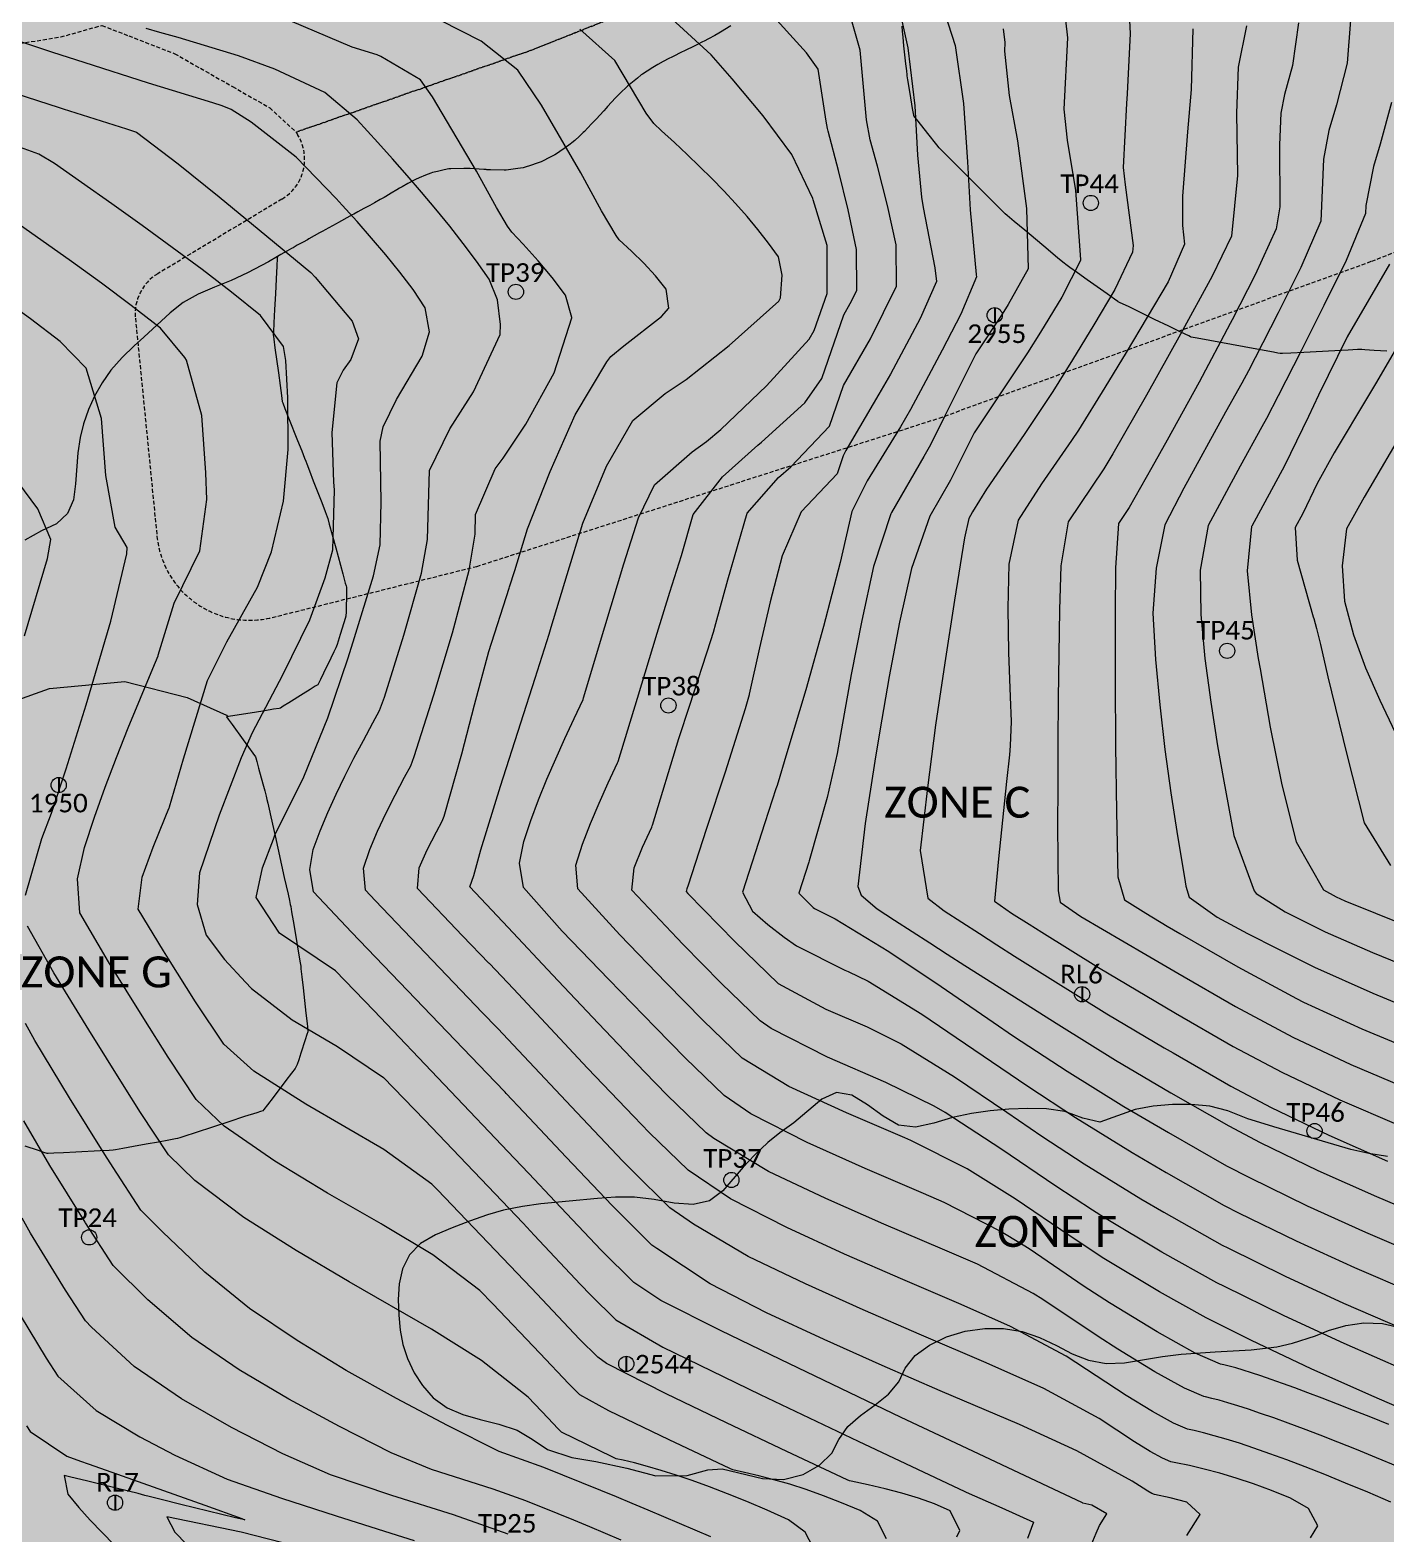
# Model space of a CAD drawing. Header units: metres. Extents: x 5688 to 19740, y -52 to 3406.
# Drawn here: x 7558.7 to 7995.3, y 1863.1 to 2347.5 of the extents above; entities that cross this region are included whole.
import ezdxf
from ezdxf.enums import TextEntityAlignment as Align

# ---------------------------------------------------------------- set-up
doc = ezdxf.new("R2010")
doc.units = ezdxf.units.M
doc.linetypes.add('HIDDEN', pattern=[9.525, 6.35, -3.175])
for name, color, linetype in [('Contours', 7, 'Continuous'), ('GEO', 140, 'Continuous'), ('TP', 7, 'Continuous')]:
    doc.layers.add(name, color=color, linetype=linetype)
doc.layers.add('Sensitivity', color=7, linetype='Continuous', true_color=0xbd0f0f)
doc.layers.add('Sonering - Special', color=7, linetype='Continuous', true_color=0xdbb88a)
doc.styles.add('CALIBRII', font='calibri.ttf')
doc.styles.add('Text_Style_1', font='calibri.ttf')
doc.dimstyles.new('$DIM_Caddie', dxfattribs={"dimtxt": 7, "dimasz": 1, "dimexe": 0, "dimexo": 0, "dimgap": 0, "dimtad": 0, "dimtoh": 1, "dimtxsty": 'Text_Style_1', "dimblk": 'OBLIQUE', "dimcen": 0, "dimse1": 1, "dimse2": 1, "dimsd1": 1, "dimsd2": 1, "dimclrd": 253, "dimclre": 253, "dimclrt": 256, "dimadec": 0, "dimazin": 0, "dimtfac": 1, "dimtmove": 0, "dimatfit": 3, "dimldrblk": 'OBLIQUE', "dimfxl": 0, "dimtfillclr": 2, "dimlwd": -3, "dimlwe": -1, "dimarcsym": 0})

# ---------------------------------------------------------------- blocks, each defined once
blk = doc.blocks.new('CONTOURS-CG')
at = {"layer": 'Contours', "color": 253, "lineweight": 9, "true_color": 0xa1a3a5}
for points, elevation in [([(31817.4, 1038.48), (31803.56, 1014.85), (31797.83, 1004.65), (31796.48, 992.75), (31797.17, 981.35), (31800.14, 970.51), (31804.01, 959.89), (31808.58, 949.44), (31813.55, 939.08)], 1419), ([(31812.31, 1141.89), (31808.64, 1128.55), (31806.53, 1121.33), (31804.08, 1108.81), (31803.97, 1106.15), (31797.77, 1091.09), (31790.56, 1076.51), (31783.23, 1061.99), (31775.83, 1047.51), (31772.07, 1040.18), (31770.59, 1037.46), (31763.55, 1024.79), (31753.3, 1005.66), (31750.7, 991.28), (31750.89, 977.06), (31752.25, 962.91), (31754.12, 948.8), (31756.35, 934.7), (31758.07, 924.53), (31761.57, 905.86), (31768.08, 888.05), (31768.78, 887.16), (31778.13, 881.29), (31787.96, 876.3), (31790.99, 874.8), (31806.21, 868.15), (31825.99, 860.13)], 1420.5), ([(31811.64, 1089.86), (31798.03, 1066.51), (31798.03, 1066.51), (31788.82, 1047.73), (31785.59, 1040.77), (31777.91, 1024.89), (31767.34, 1005.5), (31767.3, 1005.38), (31765.81, 991.06), (31767.24, 976.92), (31769.43, 962.82), (31769.99, 959.52), (31773.28, 940.79), (31777.05, 922.2), (31781.68, 903.85), (31790.39, 888.38), (31794.48, 886.1), (31797.29, 884.87), (31817.06, 876.85)], 1420), ([(31818.09, 1070.17), (31807.52, 1051.87), (31804.91, 1047.56), (31793.86, 1029.1), (31788.39, 1019.21), (31788.39, 1019.21), (31783.74, 1009.6), (31781.3, 1005.1), (31781.92, 994.52), (31787.11, 976.34), (31787.29, 975.79), (31788.23, 972.52), (31789.49, 967.38), (31791.87, 956.92), (31797.9, 931.96), (31803.58, 909.98), (31811.97, 896.24)], 1419.5), ([(31765.59, 1166.67), (31762.97, 1153.29), (31762.37, 1138.5), (31762.71, 1118.44), (31760.76, 1098.84), (31760.76, 1098.84), (31754.57, 1086.04), (31744.38, 1067.3), (31733.41, 1047.65), (31722.64, 1028.79), (31719.66, 1023.94), (31708.24, 1006.87), (31705.86, 992.72), (31705.46, 978.5), (31705.17, 964.27), (31704.99, 950.04), (31704.88, 935.81), (31704.84, 921.58), (31704.82, 909.05), (31705.02, 887.99), (31705.63, 884.41), (31712.3, 879.82), (31719.24, 875.68), (31726.21, 871.58), (31733.18, 867.5), (31743.48, 861.51), (31762.11, 850.78), (31780.52, 840.89), (31799.21, 832.1), (31818.23, 824.04)], 1422), ([(31782.37, 1167.55), (31780.5, 1153.86), (31777.85, 1144.48), (31776.67, 1138.46), (31776.26, 1128.36), (31776.36, 1108.31), (31775.16, 1101.28), (31775.16, 1101.28), (31768.41, 1086.48), (31761.03, 1071.99), (31760.4, 1070.76), (31750.42, 1051.91), (31740.11, 1033.23), (31735.2, 1024.4), (31727.83, 1011.49), (31724.37, 1006.33), (31723.43, 992.12), (31723.34, 977.89), (31723.34, 955.66), (31723.43, 934.6), (31723.72, 913.55), (31724.25, 892.5), (31726.35, 885.15), (31733.17, 880.8), (31740.14, 876.71), (31744.22, 874.35), (31762.84, 863.61), (31781.72, 853.33), (31784.01, 852.19), (31802.77, 843.55), (31821.84, 835.61)], 1421.5), ([(31799.15, 1168.42), (31798.03, 1154.59), (31794.6, 1141.2), (31792.19, 1132.9), (31790.38, 1123.64), (31789.57, 1103.72), (31789.57, 1103.72), (31783.11, 1088.78), (31775.83, 1074.23), (31768.43, 1059.75), (31766.24, 1055.47), (31764.11, 1051.56), (31758.83, 1042.16), (31745.45, 1017.71), (31739.3, 1005.93), (31736.58, 992.01), (31735.49, 977.46), (31736.35, 962.57), (31737.68, 947.94), (31739.34, 933.6), (31741.28, 919.56), (31743.42, 905.8), (31745.66, 892.33), (31746.14, 889.53), (31747.17, 885.95), (31756.2, 879.51), (31765.94, 874.34), (31775.77, 869.33), (31785.65, 864.41), (31787.5, 863.49), (31806.35, 855.04), (31815.14, 851.43)], 1421), ([(31727.86, 1170.52), (31728.14, 1164.21), (31727.26, 1144.71), (31726.97, 1141.61), (31725.91, 1121.02), (31726.53, 1115.45), (31729.13, 1095.84), (31728.92, 1093.71), (31723.26, 1081.73), (31716.52, 1070.37), (31709.65, 1059.08), (31703.32, 1048.83), (31694.05, 1034.97), (31681.91, 1017.46), (31677.4, 1010.1), (31677.4, 1010.1), (31676.8, 1008.89), (31676.27, 1007.98), (31674.87, 1001.73), (31671.61, 981.62), (31668.47, 961.5), (31665.53, 941.36), (31662.87, 921.19), (31660.54, 900.99), (31663.01, 885.71), (31668.33, 881.57), (31673.97, 877.91), (31679.62, 874.27), (31685.28, 870.65), (31690.96, 867.04), (31702.44, 859.78), (31720.68, 848.44), (31739.16, 837.5), (31742.01, 835.84), (31760.64, 825.14), (31773.54, 818.29), (31792.15, 809.31), (31811.07, 801.03)], 1423), ([(31748.31, 1165.7), (31747.8, 1146.18), (31746.6, 1132.51), (31745, 1111.75), (31745.04, 1102.29), (31745.69, 1096.35), (31740.37, 1084.18), (31733.69, 1072.79), (31726.9, 1061.46), (31720.01, 1050.18), (31711.49, 1036.38), (31709.28, 1033.07), (31699.59, 1019.08), (31692.1, 1007.42), (31689.08, 993.29), (31688.83, 979.06), (31689.01, 964.82), (31689.5, 950.57), (31689.84, 942.56), (31689.56, 934.73), (31689.27, 931.85), (31688.32, 923.23), (31685.75, 898.33), (31684.46, 884.75), (31689.97, 880.9), (31695.64, 877.29), (31699.72, 874.71), (31717.95, 863.34), (31736.4, 852.36), (31742.74, 848.68), (31761.37, 837.96), (31777.03, 829.59), (31795.67, 820.68), (31814.64, 812.52)], 1422.5), ([(31662.43, 1189.31), (31671.85, 1160.35), (31671.85, 1160.35), (31674.52, 1141.65), (31675.83, 1122.83), (31676.67, 1107.32), (31678.57, 1086.5), (31678.57, 1086.49), (31678.69, 1085.81), (31673.62, 1073.77), (31667.63, 1062.19), (31661.52, 1050.67), (31657.42, 1043.03), (31654.21, 1037.47), (31643.51, 1020.12), (31638.5, 1010.23), (31634.8, 993.75), (31629.47, 973.21), (31623.68, 952.79), (31617.62, 932.45), (31614.46, 922.01), (31614.1, 920.89), (31610.48, 909.92), (31603.3, 887.56), (31606.54, 881.51), (31611.47, 877.16), (31616.73, 873.14), (31620.69, 870.29), (31636.32, 862.53), (31637.4, 862.07), (31643.82, 858.92), (31661.07, 848.28), (31677.88, 836.99), (31695.18, 825.15), (31710.6, 815.01), (31728.87, 803.74), (31739.8, 797.34), (31758.48, 786.71), (31763.07, 784.39), (31781.64, 775.3), (31800.41, 766.7), (31819.38, 758.52)], 1424.5), ([(31687.25, 1165.64), (31687.8, 1161.24), (31687.66, 1158.49), (31689.23, 1144.19), (31691.86, 1129.59), (31694.8, 1107.79), (31695.37, 1088.42), (31688.94, 1076.88), (31686.98, 1073.72), (31678.49, 1061.04), (31678.49, 1061.04), (31669.46, 1042.97), (31668.63, 1041.2), (31663.88, 1031.65), (31661.71, 1027.89), (31651.27, 1009.93), (31651.09, 1009.48), (31645.5, 992.53), (31641.78, 975.16), (31638.38, 957.72), (31635.19, 940.23), (31633.78, 932.3), (31630.59, 918.1), (31624.81, 897.69), (31624.7, 897.32), (31621.46, 887.33), (31626.06, 882.65), (31626.5, 882.33), (31633.21, 879.04), (31650.49, 868.47), (31667.32, 857.21), (31684.06, 845.79), (31690.64, 841.27), (31707.88, 829.94), (31726.14, 818.63), (31740.53, 810.18), (31759.19, 799.5), (31766.56, 795.69), (31785.14, 786.63), (31803.96, 778.13), (31822.95, 770)], 1424), ([(31706.28, 1177.99), (31707.97, 1162.73), (31706.79, 1139.76), (31707.88, 1129.82), (31710.59, 1113.64), (31712.2, 1091.38), (31712.14, 1091.06), (31706.14, 1079.28), (31699.29, 1067.98), (31695.15, 1061.28), (31677.95, 1035.57), (31677.94, 1035.57), (31670.34, 1020.27), (31663.68, 1008.73), (31657.77, 991.85), (31653.88, 974.52), (31650.56, 957.06), (31647.56, 939.53), (31645.98, 929.82), (31642.83, 909.7), (31640.52, 889.49), (31641.57, 886.67), (31646.7, 882.25), (31652.33, 878.57), (31657.97, 874.91), (31663.61, 871.27), (31669.27, 867.63), (31674.93, 864.01), (31705.16, 844.86), (31723.41, 833.53), (31741.27, 823.01), (31759.92, 812.32), (31770.05, 806.99), (31788.64, 797.96), (31807.51, 789.57), (31826.53, 781.51)], 1423.5), ([(31816.66, 733.71), (31797.09, 742.22), (31777.73, 751.18), (31758.55, 760.56), (31756.09, 761.78), (31738.32, 771.67), (31719.89, 782.73), (31716.03, 785.16), (31704.26, 792.9), (31686.56, 804.99), (31668.58, 816.65), (31665.06, 818.68), (31665.06, 818.68), (31649.52, 826.32), (31630.75, 834.44), (31612.57, 843.74), (31609.06, 846.2), (31609.06, 846.2), (31596.48, 858.29), (31584.26, 870.76), (31582.29, 872.78), (31567.71, 888.21), (31568.46, 895.43), (31571.1, 902.06), (31574.09, 908.57), (31574.28, 908.98), (31574.35, 909.18), (31582.86, 937.06), (31582.86, 937.06), (31586.37, 947.89), (31593.13, 968.63), (31593.98, 971.39), (31593.98, 971.39), (31594.75, 974.12), (31598.63, 988.21), (31604.83, 1009.66), (31614.91, 1021.14), (31618.9, 1024.55), (31631.37, 1037.74), (31635.86, 1050.81), (31644.51, 1065.79), (31652.98, 1082.83), (31652.79, 1096.05), (31650.04, 1108.8), (31646.8, 1121.46), (31644.48, 1129.91), (31643.31, 1136.38), (31641.28, 1158.77), (31641.28, 1158.77), (31636.06, 1176.91)], 1425.5), ([(31652.87, 1176.48), (31655.97, 1162.44), (31656.56, 1159.56), (31658.8, 1140.82), (31659.71, 1125.01), (31660.94, 1111.44), (31661.53, 1108.16), (31665.27, 1088.74), (31665.84, 1084.32), (31660.5, 1072.42), (31654.43, 1060.88), (31650.97, 1054.41), (31647.27, 1048.01), (31636.57, 1029.81), (31635.79, 1028.11), (31635.79, 1028.1), (31633.82, 1022.39), (31633.82, 1022.38), (31622.19, 1010.07), (31622.19, 1010.07), (31616.11, 995.93), (31612.25, 981.16), (31608.78, 966.27), (31605.52, 951.33), (31605.5, 951.22), (31604.22, 946.7), (31597.7, 926.23), (31591.61, 907.78), (31585.8, 889.84), (31585.44, 888.67), (31585.16, 887.79), (31585.78, 887.14), (31600.85, 871.74), (31614.87, 858.24), (31630.22, 849.93), (31643.46, 844.2), (31654.44, 838.8), (31671.64, 828.1), (31688.43, 816.77), (31699.72, 809.03), (31713.31, 800.09), (31731.62, 788.85), (31739.06, 784.51), (31757.79, 773.97), (31759.58, 773.09), (31778.14, 763.98), (31796.87, 755.29), (31815.81, 747.05)], 1425), ([(31811.48, 716.17), (31805.65, 718.52), (31800.12, 720.71), (31794.91, 722.75), (31790.01, 724.64), (31785.43, 726.38), (31781.16, 727.97), (31777.2, 729.41), (31773.56, 730.7), (31770.23, 731.85), (31767.22, 732.85), (31764.52, 733.7), (31762.15, 734.41), (31760.08, 734.98), (31758.34, 735.41), (31757.23, 735.64), (31749.11, 739.18), (31736.85, 746.01), (31721.47, 755.31), (31713.35, 760.65), (31695.61, 772.69), (31686.3, 778.44), (31686.3, 778.44), (31668.28, 787.7), (31661.63, 790.56), (31642.82, 798.6), (31624.18, 806.98), (31605.99, 816.26), (31597.42, 822.11), (31597.42, 822.11), (31584.9, 834.27), (31575.31, 844.08), (31560.27, 859.52), (31545.31, 875.03), (31532.82, 889.07), (31531.54, 896.93), (31532.89, 903.96), (31535.19, 910.69), (31537.69, 917.36), (31540.36, 923.97), (31543.18, 930.53), (31546.11, 937.06), (31549.12, 943.56), (31551.98, 949.63), (31552.16, 950.21), (31553.25, 953.76), (31556.96, 966.29), (31565.17, 993.34), (31569.86, 1008.19), (31575.03, 1018.84), (31587.13, 1029.4), (31591.71, 1032.74), (31596.39, 1036.64), (31611.11, 1050.7), (31624.79, 1065.75), (31626.46, 1068.46), (31630.57, 1080.41), (31630.64, 1095.86), (31626.12, 1110.61), (31625.96, 1111), (31619.19, 1125.17), (31610.01, 1137.64), (31600.06, 1149.57), (31593.24, 1157.31), (31579.24, 1170.06)], 1426.5), ([(31812.17, 691.12), (31804.66, 694.34), (31797.55, 697.31), (31790.84, 700.04), (31784.53, 702.52), (31778.63, 704.76), (31773.13, 706.77), (31768.04, 708.55), (31763.36, 710.1), (31759.09, 711.43), (31755.24, 712.55), (31751.81, 713.46), (31748.8, 714.18), (31746.6, 714.63), (31742.13, 716.58), (31735.37, 720.34), (31726.9, 725.46), (31707.54, 738.2), (31707.53, 738.2), (31689.66, 747.76), (31673.74, 754.81), (31654.92, 762.82), (31636.19, 771.02), (31617.63, 779.56), (31599.44, 788.84), (31585.79, 798.03), (31585.79, 798.03), (31573.33, 810.24), (31568.33, 815.37), (31553.44, 830.95), (31529.54, 856.45), (31521.82, 864.62), (31521.69, 864.75), (31513.21, 873.52), (31498.72, 888.77), (31499.26, 895.41), (31501.83, 901.3), (31504.77, 907.06), (31506.64, 910.52), (31507.23, 912.14), (31512.93, 932.18), (31517.01, 947.92), (31521.7, 965.08), (31528.17, 985.53), (31528.28, 985.9), (31529.97, 991.23), (31534.08, 1004.68), (31541.45, 1023.14), (31549.41, 1041.31), (31559.63, 1058.38), (31560.97, 1060.1), (31565.09, 1063.52), (31577.26, 1072.99), (31579.66, 1075.67), (31578.76, 1081.81), (31575.32, 1086.11), (31571.56, 1090.18), (31567.57, 1094.08), (31563.65, 1097.72), (31562.68, 1099.06), (31557.9, 1107.09), (31551.3, 1119.27), (31538.61, 1141.1), (31530.95, 1152.39), (31519.22, 1161.65), (31506.04, 1168.38)], 1427.5), ([(31746.47, 680.45), (31750.69, 687.19), (31746.39, 691.1), (31741.05, 692.6), (31735.97, 693.62), (31735.14, 693.98), (31733.9, 694.67), (31732.34, 695.62), (31728.77, 697.96), (31710.98, 707.69), (31692.59, 716.18), (31667.03, 727.05), (31648.26, 735.17), (31629.6, 743.51), (31611.09, 752.16), (31592.9, 761.43), (31575.74, 772.82), (31574.16, 773.94), (31574.16, 773.94), (31561.77, 786.23), (31561.35, 786.66), (31546.5, 802.28), (31532.89, 816.8), (31527.23, 822.79), (31526.88, 823.16), (31523.66, 826.49), (31477.4, 874.78), (31465.16, 887.68), (31464.03, 894.93), (31465.05, 901.39), (31467.36, 907.37), (31469.85, 913.3), (31472.5, 919.16), (31475.3, 924.97), (31478.22, 930.74), (31481.24, 936.47), (31484.31, 942.18), (31486.45, 946.1), (31488.03, 950.44), (31494.26, 970.35), (31499.98, 990.39), (31501.91, 1001.22), (31502.49, 1023.37), (31502.49, 1023.38), (31509.07, 1036.85), (31516.73, 1048.77), (31525.3, 1067.22), (31525.45, 1070.39), (31524.47, 1078.35), (31521.76, 1085.09), (31517.64, 1090.84), (31513.4, 1096.51), (31509.04, 1102.1), (31504.57, 1107.6), (31500, 1113.04), (31495.35, 1118.42), (31490.63, 1123.75), (31485.86, 1129.05), (31479.21, 1136.36), (31468.85, 1145.14), (31452.73, 1152.73), (31441.08, 1157.01), (31421.59, 1162.85), (31415.67, 1164.49), (31411.31, 1165.77)], 1428.5), ([(31365.69, 1146.05), (31383.24, 1140.28), (31384.57, 1139.86), (31404.96, 1133.47), (31408.17, 1132.39), (31421.65, 1122.22), (31434.76, 1111.58), (31447.72, 1100.96), (31464.29, 1087.17), (31465.7, 1085.7), (31477.6, 1071.56), (31479.63, 1065.84), (31477.16, 1059.16), (31474.7, 1055.73), (31472.71, 1051.68), (31471.07, 1035.71), (31471.66, 1019.68), (31471.81, 1017.17), (31471.3, 997.77), (31468.83, 988.75), (31463.91, 975.23), (31455.15, 957.53), (31445.4, 938.89), (31441.94, 930.84), (31441.94, 930.84), (31434.82, 912.44), (31428.44, 893.82), (31427.67, 883.62), (31430.58, 873.81), (31436.48, 865.93), (31443.24, 858.62), (31445.27, 856.54), (31458.27, 846.51), (31472.41, 838.19), (31472.94, 837.89), (31487.73, 827.92), (31500.94, 814.28), (31532.65, 780.96), (31536.25, 777.15), (31551.21, 761.23), (31554.36, 757.97), (31554.37, 757.96), (31562.53, 749.86), (31577.65, 741.06), (31593.33, 733.42), (31609.04, 725.84), (31624.79, 718.31), (31640.55, 710.83), (31674.95, 694.61), (31675.38, 694.42), (31686.88, 689.3), (31697, 684.69), (31695.11, 679.4)], 1429.5), ([(31649.75, 679.29), (31646.83, 685.03), (31641.26, 688.43), (31635.25, 690.96), (31629.46, 693.21), (31623.89, 695.18), (31618.55, 696.91), (31613.45, 698.39), (31608.6, 699.66), (31604.01, 700.75), (31600.2, 701.58), (31599.21, 702.03), (31579.74, 711.22), (31560.34, 720.55), (31550.9, 725.77), (31547.39, 729.25), (31538.06, 739.14), (31522.95, 755.01), (31518.76, 759.32), (31503.6, 770.82), (31487.27, 780.58), (31486.95, 780.76), (31469.69, 790.66), (31452.71, 800.97), (31436.4, 812.29), (31427.45, 820.87), (31427.45, 820.87), (31418.33, 834.48), (31410.54, 846.88), (31399.15, 865.15), (31389.96, 880.99), (31389.23, 891.93), (31391.46, 901.98), (31394.66, 911.73), (31398.08, 921.41), (31401.71, 931.03), (31405.5, 940.59), (31409.42, 950.12), (31413.42, 959.63), (31415.15, 963.71), (31415.21, 963.92), (31420.27, 980.67), (31428.62, 997.54), (31428.62, 997.54), (31430.84, 1014.05), (31430.53, 1022.63), (31429.18, 1041.1), (31424.31, 1058.92), (31423.75, 1059.86), (31415.92, 1069.23), (31406.48, 1076.57), (31396.9, 1083.74), (31387.2, 1090.77), (31377.42, 1097.69), (31368.97, 1103.61)], 1430.5), ([(31593.15, 679.94), (31588.11, 682.14), (31583.06, 684.32), (31578, 686.47), (31572.93, 688.61), (31567.85, 690.72), (31562.76, 692.82), (31557.67, 694.9), (31539.32, 702.32), (31524.98, 707.43), (31524.98, 707.43), (31508.37, 715.87), (31491.9, 724.53), (31475.71, 733.59), (31459.89, 743.2), (31444.54, 753.51), (31430.14, 765.23), (31416.56, 778.17), (31409.62, 785.2), (31400.62, 798.89), (31397.95, 803.15), (31386.56, 821.42), (31375.43, 839.85), (31372.49, 845.34)], 1431.5), ([(31372.11, 970.15), (31379.56, 995.13), (31380.59, 1001.22), (31376.43, 1011.12), (31370.02, 1019.72)], 1431.5), ([(31825.55, 716.91), (31805.96, 725.35), (31786.49, 734.07), (31767.23, 743.27), (31752.6, 750.48), (31737.58, 758.84), (31719.19, 769.96), (31718.75, 770.24), (31708.8, 776.78), (31691.09, 788.84), (31675.68, 798.56), (31675.68, 798.56), (31657.56, 807.6), (31655.57, 808.44), (31636.78, 816.51), (31618.23, 825.07), (31603.24, 834.16), (31603.24, 834.16), (31590.69, 846.28), (31578.8, 858.43), (31563.78, 873.89), (31550.27, 888.64), (31549.61, 896.31), (31551.83, 903.06), (31554.36, 909.72), (31557.14, 916.29), (31560.09, 922.82), (31563.13, 929.31), (31563.25, 929.69), (31569.48, 950.1), (31575.83, 971.07), (31579.92, 984.28), (31579.92, 984.28), (31583.74, 996.08), (31583.74, 996.08), (31587.47, 1009.24), (31596.88, 1021.35), (31608.32, 1031.55), (31609.45, 1032.5), (31623.36, 1045.26), (31628.91, 1053.1), (31635.93, 1073.51), (31638.05, 1077.18), (31640.12, 1081.35), (31640.03, 1094.57), (31637.37, 1107.34), (31634.28, 1120.03), (31630.94, 1132.67), (31630.69, 1133.61), (31630.26, 1135.98), (31627.74, 1152.67), (31623.98, 1157.99), (31611.16, 1172.04)], 1426), ([(31814.29, 702.69), (31807.51, 705.48), (31801.09, 708.08), (31795.03, 710.49), (31789.34, 712.71), (31784, 714.75), (31779.03, 716.6), (31774.43, 718.27), (31770.18, 719.76), (31766.31, 721.07), (31762.8, 722.2), (31759.65, 723.16), (31756.88, 723.95), (31754.48, 724.57), (31752.45, 725.03), (31751.92, 725.13), (31745.62, 727.88), (31736.11, 733.17), (31724.18, 740.39), (31717.89, 744.53), (31700.09, 756.47), (31696.92, 758.32), (31696.91, 758.32), (31678.98, 767.75), (31667.69, 772.68), (31648.87, 780.7), (31630.18, 788.97), (31611.7, 797.68), (31594.14, 808.27), (31591.61, 810.07), (31591.61, 810.07), (31579.12, 822.25), (31571.82, 829.72), (31556.91, 845.29), (31542.16, 860.99), (31527.86, 876.27), (31519.12, 885.53), (31515.49, 889.32), (31516.83, 892.98), (31519.1, 901.28), (31525.41, 921.78), (31531.95, 942.2), (31536.58, 956.55), (31541.07, 970.72), (31541.74, 972.91), (31546.83, 989.9), (31551.97, 1006.44), (31559.52, 1024.8), (31568, 1039.47), (31578.46, 1048.18), (31585.21, 1052.78), (31599.03, 1063.67), (31615.05, 1078), (31615.52, 1079.06), (31616.12, 1086.29), (31614.91, 1092.21), (31611.72, 1096.69), (31608.32, 1101.02), (31604.79, 1105.25), (31601.13, 1109.39), (31597.36, 1113.45), (31593.48, 1117.43), (31589.52, 1121.35), (31585.49, 1125.22), (31581.4, 1129.05), (31577.29, 1132.86), (31574.81, 1135.14), (31572.33, 1138.55), (31562.25, 1155.5), (31551, 1165.6)], 1427), ([(31786.23, 679.66), (31788.56, 683.48), (31785.57, 689.13), (31779.81, 692.41), (31773.72, 694.88), (31767.89, 697.03), (31762.32, 698.89), (31757.02, 700.47), (31752, 701.8), (31747.28, 702.91), (31742.87, 703.82), (31741.28, 704.12), (31738.64, 705.28), (31734.64, 707.51), (31729.62, 710.54), (31718.16, 718.08), (31718.15, 718.08), (31700.33, 727.74), (31681.85, 736.06), (31660.97, 744.93), (31642.22, 753.08), (31623.61, 761.51), (31605.17, 770.3), (31587.52, 780.69), (31579.98, 785.98), (31579.98, 785.99), (31567.55, 798.23), (31564.84, 801.02), (31549.97, 816.61), (31531.22, 836.62), (31524.53, 843.7), (31524.29, 843.96), (31519.62, 848.78), (31485, 884.94), (31481.94, 888.23), (31481.24, 895.31), (31483.31, 901.39), (31485.82, 907.31), (31488.56, 913.14), (31491.49, 918.9), (31494.54, 924.62), (31496.55, 928.31), (31497.63, 931.29), (31503.91, 951.18), (31509.92, 971.14), (31515.28, 991.29), (31517.21, 1002.94), (31517.38, 1009.22), (31517.38, 1009.23), (31523.73, 1023.94), (31526.25, 1027.4), (31533.57, 1038.36), (31542.72, 1054.91), (31548.36, 1072.63), (31548.36, 1072.67), (31546.32, 1079.88), (31542.06, 1085.54), (31537.5, 1090.98), (31532.72, 1096.27), (31529.07, 1100.19), (31527.71, 1102.12), (31524.16, 1108.09), (31517.65, 1119.79), (31503.53, 1143.74), (31499.66, 1149.28), (31486.9, 1156.74), (31485.69, 1157.26), (31477.68, 1159.73), (31446.34, 1173.12)], 1428), ([(31715.08, 676.02), (31717.24, 681.13), (31718.31, 683.6), (31720.62, 687.39), (31715.85, 690.19), (31712.97, 690.83), (31712.82, 690.9), (31673.87, 709.25), (31654.42, 718.47), (31634.99, 727.74), (31615.6, 737.07), (31596.23, 746.46), (31576.99, 756.11), (31568.35, 761.9), (31557.86, 772.31), (31543.03, 787.94), (31534.57, 796.97), (31529.94, 801.88), (31484.62, 849.49), (31472.22, 862.23), (31454.19, 874.38), (31454.19, 874.38), (31446.71, 885.88), (31448.8, 895.5), (31452.29, 904.7), (31452.77, 905.93), (31462.1, 924.77), (31469.78, 943.75), (31476.36, 963.12), (31478.43, 969.6), (31484.51, 989.54), (31486.6, 999.5), (31486.96, 1013.18), (31486.65, 1032.85), (31487.6, 1037.52), (31487.6, 1037.53), (31491.88, 1046.29), (31500.17, 1060.25), (31502.54, 1068.11), (31501.15, 1075.78), (31497.26, 1081.7), (31492.98, 1087.33), (31488.52, 1092.85), (31483.91, 1098.26), (31479.2, 1103.6), (31474.41, 1108.89), (31472.46, 1111.03), (31459.6, 1124.34), (31445.06, 1135.66), (31438.66, 1139.69), (31435.82, 1140.9), (31432.77, 1141.8), (31412.01, 1148.19), (31391.33, 1154.8), (31381.29, 1158.08), (31360.68, 1164.91)], 1429), ([(31527.9, 680.8), (31510.32, 687.07), (31490.42, 693.33), (31470.67, 699.99), (31455.36, 706.67), (31455.36, 706.67), (31438.8, 715.2), (31422.69, 724.38), (31407.44, 734.83), (31393.72, 747.56), (31391.79, 749.53), (31385.36, 759.42), (31374.05, 777.74), (31371.33, 782.67)], 1432.5), ([(31370.75, 751.33), (31379.06, 737.55), (31382.87, 731.69), (31395.2, 720.68), (31409.22, 712.16), (31420.55, 706.29), (31437.42, 698.57), (31454.88, 692.48), (31472.46, 686.71), (31490.1, 681.15), (31497.56, 678.83)], 1433), ([(31464.06, 675.84), (31441.9, 681.46), (31417.94, 686.44), (31420.53, 681.51), (31424.36, 677.5)], 1433), ([(31626.12, 676.6), (31623.52, 681.45), (31618.19, 685.49), (31611.31, 688.54), (31604.75, 691.32), (31598.54, 693.83), (31592.67, 696.09), (31587.15, 698.09), (31581.97, 699.85), (31577.15, 701.38), (31572.69, 702.68), (31568.59, 703.77), (31564.87, 704.67), (31562.61, 705.16), (31561.34, 705.74), (31545.08, 713.73), (31543.9, 714.9), (31540.76, 718.22), (31534.27, 725.01), (31519.29, 736.78), (31503.2, 746.89), (31476.67, 762.06), (31459.57, 772.2), (31442.8, 782.82), (31426.93, 794.78), (31418.53, 803.03), (31418.53, 803.03), (31409.47, 816.68), (31404.25, 825.01), (31392.84, 843.27), (31381.58, 861.62), (31373.08, 876.67)], 1431), ([(31372.42, 886.7), (31377.75, 904.95), (31380.78, 913.04), (31385.54, 927.38), (31391.96, 947.99), (31399.97, 974.88), (31405.1, 996.54), (31405.13, 998.59), (31401.32, 1005.16), (31398.29, 1021.81), (31396.95, 1040.15), (31392, 1056.33), (31392, 1056.33), (31383.62, 1065.01), (31374.07, 1072.22), (31364.34, 1079.21)], 1431), ([(31672.34, 679.98), (31673.37, 681.99), (31670.19, 688.33), (31665.17, 690.57), (31659.98, 692.44), (31654.68, 694.06), (31649.28, 695.46), (31643.81, 696.72), (31638.31, 697.89), (31637.79, 698), (31637.08, 698.32), (31617.6, 707.49), (31598.16, 716.72), (31578.76, 726.05), (31559.58, 735.82), (31556.71, 737.81), (31550.88, 743.6), (31535.35, 760.05), (31505.13, 791.78), (31503.24, 793.62), (31487.84, 804.75), (31462.73, 819.29), (31446, 829.98), (31436.36, 838.71), (31436.36, 838.71), (31427.2, 852.29), (31418.46, 866.15), (31416.84, 868.74), (31408.77, 882.1), (31410.04, 892.44), (31413.53, 902.1), (31417.43, 911.64), (31418.64, 914.51), (31418.66, 914.59), (31418.82, 915.1), (31423.35, 930.51), (31431.1, 955.76), (31437.31, 968.29), (31447.12, 985.83), (31451.62, 997.21), (31451.62, 997.21), (31455.54, 1013.59), (31456.99, 1030.16), (31456.88, 1046.85), (31456.32, 1058.87), (31455.5, 1063.39), (31448.16, 1073.36), (31438.81, 1080.83), (31429.32, 1088.11), (31419.72, 1095.27), (31410.04, 1102.31), (31400.29, 1109.27), (31390.49, 1116.17), (31381.76, 1122.28), (31376.7, 1125.35), (31358.89, 1131.77)], 1430), ([(31372.77, 715.69), (31373.96, 713.86), (31385.74, 705.92), (31390.1, 704.36), (31392.67, 703.48), (31400.21, 700.81), (31430.18, 690.15), (31442.13, 685.84), (31443.05, 685.47), (31440.03, 686.12), (31431.31, 688.22), (31422.45, 690.4), (31416.09, 691.99), (31412.25, 692.97), (31410.91, 693.34), (31410.91, 693.34), (31408.68, 693.92), (31402.07, 695.56), (31392.54, 697.9), (31386.58, 699.33), (31384.92, 699.71), (31386.08, 693.69), (31389.6, 689.46), (31393.28, 685.35), (31397.1, 681.33), (31400.99, 677.38)], 1433.5), ([(31564.27, 678.95), (31559.2, 681.1), (31554.12, 683.22), (31549.03, 685.32), (31543.94, 687.39), (31533.61, 691.56), (31523.08, 695.31), (31503.23, 701.7), (31490.17, 707.05), (31490.17, 707.05), (31473.57, 715.52), (31457.22, 724.33), (31441.29, 733.78), (31425.97, 744.14), (31411.85, 756.28), (31400.7, 767.36), (31391.77, 781.09), (31391.65, 781.28), (31380.29, 799.57), (31371.91, 814)], 1432)]:
    blk.add_lwpolyline(points, dxfattribs=dict(at, elevation=elevation))
blk = doc.blocks.new('SENSITIWITEIT')
at = {"layer": 'Sensitivity', "linetype": 'HIDDEN', "lineweight": 20, "ltscale": 0.2}
blk.add_lwpolyline([(33235.29, 802.76), (33256.07, 806.07), (33269.33, 809.78), (33277.96, 806.43), (33292.79, 800.68), (33311.43, 790.07), (33323.38, 783.27), (33331.88, 775.41), (33407.39, 801.72), (33505.07, 840.49), (33616.6, 883.42), (33609.75, 887.68, -0.700468), (33613.63, 906.07), (33691.77, 917.17)], format="xyb", dxfattribs=at)
blk.add_lwpolyline([(33331.88, 775.41), (33332.47, 774.43, -0.414214), (33327.33, 753.84), (33287.33, 729.83, 0.289894), (33280.12, 715.49), (33287.07, 645.25, 0.45775), (33324.19, 619.1), (33390.07, 635.56), (33539.01, 683.33), (33678.26, 733.87), (33796.92, 779.62, 0.771842), (33795.84, 789.23), (33712.12, 801.4, -0.162719), (33683.81, 815.67), (33616.6, 883.42), (33505.07, 840.49), (33407.39, 801.72)], format="xyb", close=True, dxfattribs=at)
blk = doc.blocks.new('Boreholes')
at = {"layer": 'TP', "color": 9, "linetype": 'Continuous', "ltscale": 0.08}
for p, q in [((36195.47, 1279.56), (36195.47, 1274.65)), ((35894.05, 1128.24), (35894.05, 1123.34)), ((36223.61, 1060.88), (36223.61, 1055.98)), ((36076.84, 941.83), (36076.84, 936.92)), ((35912.2, 897.12), (35912.2, 892.21))]:
    blk.add_line(p, q, dxfattribs=at)
at = {"layer": 'TP', "color": 9, "lineweight": 18}
for centre in [(36226.42, 1313.27), (36041.29, 1284.65), (36195.47, 1277.1), (36270.33, 1169.03), (36090.4, 1151.43), (35894.05, 1125.79), (36223.61, 1058.43), (36298.49, 1014.36), (36110.68, 998.6), (35903.86, 980.12), (36076.84, 939.37), (35912.2, 894.67)]:
    blk.add_ellipse(centre, major_axis=(0, 2.45), ratio=1, dxfattribs=at)
at = {"layer": 'TP', "color": 9, "style": 'CALIBRII'}
for s, p in [('TP44', (36216.59, 1316.44)), ('TP39', (36031.63, 1287.86)), ('2955', (36186.68, 1268.16)), ('TP45', (36260.37, 1172.67)), ('TP38', (36081.94, 1154.65)), ('1950', (35884.46, 1117)), ('RL6', (36216.54, 1061.91)), ('TP46', (36289.37, 1017.35)), ('TP37', (36101.62, 1002.54)), ('TP24', (35893.95, 983.45)), ('2544', (36079.63, 936.28)), ('RL7', (35906.1, 898.26)), ('TP25', (36029.06, 885.02))]:
    blk.add_text(s, height=6, dxfattribs=at).set_placement(p)
blk = doc.blocks.new('*D150')
at = {"layer": 'Defpoints', "color": 0, "linetype": 'Continuous', "ltscale": 0.1, "transparency": 16777216}
for p in [(8922.32, 1937.11), (7754.76, 1822.52), (7755.75, 1812.5)]:
    blk.add_point(p, dxfattribs=at)
at = {"color": 251, "linetype": 'Continuous', "ltscale": 0.1, "true_color": 0x4e4f50, "transparency": 16777216, "insert": (8311.44, 1867.04), "char_height": 8, "attachment_point": 5, "rotation": 5.6056, "style": 'Text_Style_1', "bg_fill": 1, "box_fill_scale": 1.1, "bg_fill_color": 7, "bg_fill_true_color": 16777215, "bg_fill_transparency": 0}
blk.add_mtext('1173,17m', dxfattribs=at)
blk = doc.blocks.new('_Oblique')
at = {"color": 0, "linetype": 'ByBlock', "lineweight": -2}
blk.add_line((-0.5, -0.5), (0.5, 0.5), dxfattribs=at)
blk = doc.blocks.new('*D151')
at = {"layer": 'Defpoints', "color": 0, "linetype": 'Continuous', "ltscale": 0.1, "transparency": 16777216}
for p in [(7363.83, 1884.66), (7362.3, 1875.03), (7754.85, 1822.57)]:
    blk.add_point(p, dxfattribs=at)
at = {"color": 251, "linetype": 'Continuous', "ltscale": 0.1, "true_color": 0x4e4f50, "transparency": 16777216, "insert": (7537.43, 1847.22), "char_height": 8, "attachment_point": 5, "rotation": 350.9766, "style": 'Text_Style_1', "bg_fill": 1, "box_fill_scale": 1.1, "bg_fill_color": 7, "bg_fill_true_color": 16777215, "bg_fill_transparency": 0}
blk.add_mtext('395,92m', dxfattribs=at)
blk = doc.blocks.new('GEOTECH')
at = {"layer": 'GEO', "linetype": 'Continuous', "lineweight": 15, "ltscale": 0.1}
for points in [[(7995.58, 2244.08), (7991.5, 2244.32), (7988.47, 2244.51), (7987.53, 2244.57), (7987.1, 2244.59), (7986.9, 2244.58), (7986.15, 2244.55), (7983.17, 2244.39), (7978.82, 2244.17), (7968.89, 2243.66), (7964.72, 2243.45), (7962.05, 2243.31), (7961.3, 2243.3), (7960.52, 2243.45), (7959.13, 2243.7), (7954.97, 2244.47), (7949.63, 2245.46), (7938.62, 2247.49), (7934.57, 2248.24), (7933.25, 2248.48), (7932.55, 2248.61), (7932.39, 2248.67), (7931.81, 2248.95), (7929.25, 2250.19), (7925.38, 2252.08), (7920.84, 2254.28), (7916.28, 2256.5), (7912.37, 2258.4), (7909.74, 2259.67), (7909.12, 2259.98), (7908.98, 2260.05), (7907.86, 2260.84), (7905.54, 2262.49), (7899.13, 2267.03), (7895.99, 2269.25), (7893.53, 2271), (7892.2, 2271.93), (7891.69, 2272.35), (7889.71, 2274.02), (7886.57, 2276.66), (7878.99, 2283.03), (7875.64, 2285.84), (7873.32, 2287.8), (7872.71, 2288.31), (7872.54, 2288.45), (7872.17, 2288.82), (7871.35, 2289.64), (7868.6, 2292.39), (7864.87, 2296.12), (7856.81, 2304.18), (7853.64, 2307.35), (7852.53, 2308.46), (7851.83, 2309.16), (7851.49, 2309.54), (7850.7, 2310.53), (7847.81, 2314.18), (7844.71, 2318.12), (7843.65, 2319.45), (7843.24, 2319.96), (7843.15, 2320.57), (7842.88, 2322.19), (7842.1, 2327), (7841.37, 2331.5), (7841.17, 2332.73), (7841.13, 2333.08), (7840.99, 2334.37), (7840.74, 2336.64), (7840.12, 2342.44), (7839.83, 2345.14), (7839.62, 2347.14), (7839.5, 2348.74)], [(7784.34, 2348.88), (7780.99, 2346.75), (7780.49, 2346.45), (7779.15, 2345.72), (7777.19, 2344.67), (7775.75, 2343.89), (7775.25, 2343.64), (7773.64, 2342.85), (7771.66, 2341.87), (7770.47, 2341.29), (7769.84, 2340.98), (7768.06, 2340.11), (7766.17, 2339.18), (7765.31, 2338.76), (7764.43, 2338.29), (7762.58, 2337.31), (7760.88, 2336.4), (7760.31, 2336.08), (7759.19, 2335.37), (7757.39, 2334.23), (7755.96, 2333.32), (7755.53, 2333.02), (7754.31, 2332.04), (7752.68, 2330.74), (7751.6, 2329.87), (7751.19, 2329.49), (7748.49, 2326.89), (7747.74, 2326.16), (7747.21, 2325.6), (7744.65, 2322.85), (7744.16, 2322.32), (7743.42, 2321.5), (7740.95, 2318.77), (7740.59, 2318.38), (7739.62, 2317.36), (7738.22, 2315.89), (7737.19, 2314.82), (7736.82, 2314.46), (7735.58, 2313.32), (7734.07, 2311.95), (7733.17, 2311.12), (7732.61, 2310.71), (7731.01, 2309.56), (7729.32, 2308.35), (7728.57, 2307.81), (7727.63, 2307.32), (7725.7, 2306.3), (7723.93, 2305.37), (7723.33, 2305.07), (7721.96, 2304.61), (7719.8, 2303.87), (7718.09, 2303.29), (7717.53, 2303.16), (7715.78, 2302.92), (7713.48, 2302.6), (7711.96, 2302.39), (7711.31, 2302.39), (7706.96, 2302.48), (7705.76, 2302.51), (7705.54, 2302.52), (7704.84, 2302.57), (7700.45, 2302.85), (7699.8, 2302.89), (7699.62, 2302.9), (7698.34, 2302.87), (7694.16, 2302.8), (7693.57, 2302.76), (7692.04, 2302.42), (7689.86, 2301.94), (7688.29, 2301.6), (7687.75, 2301.41), (7686.07, 2300.71), (7684.03, 2299.86), (7682.83, 2299.35), (7682.18, 2299.01), (7680.39, 2298.03), (7678.52, 2297), (7677.7, 2296.55), (7676.78, 2296.01), (7674.93, 2294.92), (7673.24, 2293.92), (7672.68, 2293.59), (7671.47, 2292.91), (7669.57, 2291.85), (7668.09, 2291.02), (7667.62, 2290.76), (7666.15, 2289.96), (7664.25, 2288.91), (7663, 2288.23), (7662.46, 2287.93), (7658.94, 2286.01), (7657.98, 2285.48), (7657.22, 2285.07), (7653.67, 2283.12), (7653.02, 2282.76), (7651.94, 2282.16), (7648.48, 2280.24), (7647.98, 2279.96), (7646.64, 2279.21), (7644.74, 2278.15), (7643.38, 2277.38), (7642.89, 2277.11), (7641.33, 2276.23), (7639.46, 2275.17), (7638.37, 2274.55), (7638.31, 2274), (7638.18, 2271.43), (7637.96, 2267.36), (7637.71, 2262.49), (7637.44, 2257.53), (7637.22, 2253.2), (7637.06, 2250.18), (7637.02, 2249.4), (7637.01, 2249.18), (7637.06, 2248.8), (7637.17, 2247.95), (7637.56, 2245.13), (7638.66, 2237.05), (7639.21, 2233.01), (7639.66, 2229.75), (7639.91, 2227.89), (7640.05, 2227.38), (7640.76, 2225.6), (7641.93, 2222.63), (7644.84, 2215.28), (7646.16, 2211.94), (7647.11, 2209.55), (7647.47, 2208.62), (7647.8, 2207.76), (7648.68, 2205.49), (7649.9, 2202.32), (7652.6, 2195.28), (7653.7, 2192.43), (7654.36, 2190.71), (7654.53, 2190.21), (7655.05, 2188.3), (7655.96, 2184.93), (7657.11, 2180.73), (7659.39, 2172.33), (7660.2, 2169.37), (7660.44, 2168.48), (7660.55, 2168.07), (7660.55, 2167.7), (7660.54, 2166.61), (7660.44, 2159.91), (7660.42, 2158.95), (7660.4, 2158.69), (7660.17, 2157.94), (7659.72, 2156.52), (7658.56, 2152.76), (7657.58, 2149.61), (7657.18, 2148.56), (7656.52, 2147.2), (7655.53, 2145.16), (7653.22, 2140.4), (7652.23, 2138.36), (7651.57, 2137.01), (7651.37, 2136.63), (7650.54, 2136.12), (7648.85, 2135.07), (7646.64, 2133.69), (7641.99, 2130.79), (7640.24, 2129.69), (7639.31, 2129.12), (7638.86, 2129.01), (7637.07, 2128.73), (7634.27, 2128.27), (7630.94, 2127.74), (7624.61, 2126.72), (7622.58, 2126.39), (7621.94, 2126.27), (7622.49, 2125.51), (7623.74, 2123.8), (7627.28, 2118.93), (7629.04, 2116.5), (7630.45, 2114.56), (7631.25, 2113.46), (7631.4, 2113.13), (7631.73, 2111.88), (7632.28, 2109.81), (7633.63, 2104.72), (7634.24, 2102.43), (7634.68, 2100.79), (7634.84, 2100.17), (7634.95, 2099.71), (7635.23, 2098.46), (7635.65, 2096.54), (7636.21, 2094.07), (7637.57, 2087.98), (7640.56, 2074.54), (7641.77, 2069.14), (7642.21, 2067.19), (7642.49, 2065.9), (7642.64, 2065.19), (7642.92, 2063.49), (7643.41, 2060.54), (7644.02, 2056.88), (7645.22, 2049.58), (7645.65, 2047.03), (7645.83, 2045.94), (7645.85, 2045.75), (7645.92, 2045.09), (7646.2, 2042.59), (7646.6, 2039), (7647.05, 2034.9), (7647.5, 2030.87), (7647.87, 2027.51), (7648.11, 2025.39), (7648.13, 2024.89), (7647.84, 2023.99), (7647.29, 2022.31), (7645.86, 2017.92), (7645.19, 2015.84), (7644.67, 2014.27), (7644.08, 2013.05), (7642.88, 2011.48), (7641.09, 2009.14), (7636.92, 2003.69), (7635.15, 2001.38), (7633.98, 1999.85), (7633.6, 1999.43), (7632.92, 1999.21), (7631.67, 1998.8), (7627.79, 1997.54), (7622.73, 1995.88), (7612.17, 1992.43), (7608.21, 1991.14), (7606.89, 1990.71), (7606.15, 1990.46), (7605.53, 1990.33), (7603.37, 1989.94), (7600.02, 1989.34), (7596.05, 1988.63), (7592.04, 1987.91), (7588.55, 1987.28), (7586.16, 1986.85), (7585.4, 1986.72), (7584.13, 1986.65), (7581.31, 1986.5), (7573.39, 1986.08), (7569.45, 1985.88), (7566.32, 1985.71), (7564.57, 1985.62), (7564.2, 1985.67), (7563.14, 1986.02), (7561.4, 1986.58), (7557.14, 1987.97)], [(7638.34, 2274.54), (7635.45, 2272.85), (7628.74, 2269.27), (7623.5, 2266.83), (7618.04, 2264.7), (7612.85, 2262.47), (7607.98, 2259.69), (7603.77, 2256.46), (7595.34, 2248.59), (7592.22, 2245.78), (7588.31, 2241.98), (7584.75, 2237.92), (7581.91, 2233.86), (7579.42, 2229.6), (7577.49, 2225.28), (7575.94, 2220.69), (7574.82, 2216.22), (7574.11, 2211.36), (7573.35, 2201.29), (7572.66, 2196.19), (7570.78, 2191.82), (7567.2, 2188.5), (7562.38, 2186.17), (7556.97, 2183.21)], [(7504.78, 2083.53), (7510.08, 2103.8), (7522.4, 2117.14), (7539.95, 2126.48), (7564.91, 2135.39), (7589.22, 2137.67), (7609.32, 2132.47), (7621.94, 2126.87), (7622.31, 2126.34)], [(7995.81, 1984.71), (7989.81, 1985.7), (7984.04, 1986.98), (7959.21, 1994.29), (7954.72, 1995.64), (7950.82, 1996.84), (7944.43, 1999.41), (7938.61, 2000.88), (7932.55, 2001.46), (7926.56, 2001.43), (7920.39, 2000.92), (7914.54, 1999.85), (7903.22, 1995.79), (7897.73, 1997.07), (7891.93, 1999.14), (7886, 2000.02), (7879.96, 2000.16), (7873.87, 1999.9), (7867.92, 1999.37), (7861.84, 1998.54), (7855.77, 1997.22), (7849.76, 1995.39), (7843.8, 1994.18), (7838.32, 1994.79), (7833.42, 1997.63), (7828.41, 2001.38), (7823.34, 2004.49), (7818.39, 2005.35), (7813.61, 2003.11), (7804.63, 1995.55), (7800.13, 1992.26), (7796.25, 1989.17), (7792.01, 1985.15), (7788.37, 1981.23), (7781.77, 1973.65), (7777.45, 1970.4), (7772.2, 1969.24), (7766.16, 1969.7), (7759.68, 1970.8), (7753.34, 1971.58), (7747.17, 1971.63), (7741.37, 1971.2), (7723.21, 1969.4), (7717.22, 1968.6), (7711.19, 1967.36), (7706.03, 1965.94), (7700.25, 1963.89), (7694.63, 1961.68), (7689.26, 1959.44), (7684.37, 1956.62), (7680.86, 1953.02), (7678.59, 1948.47), (7677.55, 1943.68), (7677.25, 1938.64), (7677.39, 1933.57), (7677.83, 1928.72), (7678.77, 1924.09), (7680.18, 1919.67), (7682.34, 1915.06), (7685.04, 1910.91), (7688.53, 1907), (7692.97, 1903.74), (7698.05, 1901.55), (7703.65, 1899.97), (7709.61, 1898.46), (7715.54, 1896.54), (7720.43, 1893.67), (7725.33, 1890.33), (7733.17, 1887.74), (7740.86, 1886.42), (7750.87, 1884.32), (7760.17, 1881.82), (7770.3, 1881.93), (7776.94, 1883.73), (7781.53, 1884.09), (7794.5, 1880.98), (7801.34, 1880.69), (7807.63, 1882.24), (7812.95, 1885.27), (7816.89, 1889.17), (7819.18, 1893.59), (7822.04, 1897.69), (7826.16, 1901.27), (7830.81, 1904.73), (7835.15, 1908.19), (7838.49, 1912.08), (7840.51, 1916.54), (7843.71, 1920.58), (7848.29, 1923.97), (7853.83, 1926.6), (7859.81, 1928.4), (7866.14, 1929.32), (7872.21, 1929.29), (7878.17, 1928.34), (7883.79, 1926.43), (7889.2, 1923.81), (7894.27, 1921.18), (7899.5, 1919.1), (7905.27, 1918.04), (7911.17, 1918.26), (7923.33, 1920.24), (7929.36, 1920.98), (7940.28, 1921.76), (7951.87, 1922.38), (7960.14, 1923.38), (7965.23, 1924.55), (7972.65, 1926.98), (7976.83, 1928.6), (7982.44, 1930.31), (7988.16, 1931.15), (7994.17, 1930.86), (8000.23, 1929.52)]]:
    blk.add_lwpolyline(points, dxfattribs=at)
at = {"layer": 'GEO', "linetype": 'Continuous', "style": 'CALIBRII'}
for s, p in [('ZONE C', (7857.24, 2098.79)), ('ZONE G', (7580, 2044.12)), ('ZONE F', (7885.78, 1960.56))]:
    blk.add_text(s, height=10, dxfattribs=at).set_placement(p, align=Align.MIDDLE_CENTER)

msp = doc.modelspace()

# ---------------------------------------------------------------- hatches: boundary and pattern name
at = {"layer": 'Sonering - Special', "linetype": 'Continuous', "ltscale": 0.1}
h = msp.add_hatch(color=256, dxfattribs=at)
h.dxf.hatch_style = 1
h.paths.add_polyline_path([(8867.437, 2342.161), (8877.574, 2364.344), (8886.388, 2387.268), (8890.831, 2400.485), (8896.413, 2414.272), (8902.818, 2427.696), (8910.022, 2440.709), (8917.998, 2453.263), (8926.1, 2464.458), (8929.853, 2470.316), (8933.205, 2476.351), (8936.173, 2482.584), (8938.745, 2488.991), (8940.911, 2495.547), (8942.661, 2502.225), (8943.99, 2508.999), (8944.892, 2515.844), (8945.363, 2522.731), (8945.403, 2529.635), (8945.009, 2536.528), (8944.185, 2543.382), (8942.933, 2550.171), (8941.258, 2556.869), (8939.167, 2563.448), (8936.668, 2569.884), (8933.771, 2576.15), (8930.487, 2582.223), (8926.829, 2588.078), (8922.812, 2593.692), (8918.45, 2599.044), (8913.762, 2604.112), (8908.766, 2608.876), (8903.482, 2613.318), (8897.929, 2617.421), (8892.13, 2621.168), (8886.109, 2624.544), (8879.887, 2627.536), (8873.49, 2630.133), (8866.943, 2632.324), (8860.272, 2634.1), (8853.503, 2635.455), (8846.662, 2636.384), (8839.776, 2636.882), (8832.873, 2636.948), (8825.979, 2636.582), (8819.121, 2635.784), (8812.596, 2634.607), (8673.098, 2595.782, -0.2011278), (8565.697, 2609.333), (8559.098, 2613.715), (8552.781, 2618.5), (8546.772, 2623.667), (8541.096, 2629.198), (8535.774, 2635.069), (8530.826, 2641.26), (8522.928, 2652.507), (8520.971, 2671.623), (8512.199, 2678.744), (7225.077, 2543.105), (7216.085, 2530.214), (7372.958, 1909.747), (7391.201, 1898.865), (7396.102, 1879.475), (7754.762, 1822.518), (8702.487, 1915.536), (8698.604, 1929.341), (8707.273, 1942.028), (8705.558, 1960.875), (8705.117, 1975.503), (8705.562, 1990.131), (8706.891, 2004.705), (8709.101, 2019.171), (8712.182, 2033.478), (8716.124, 2047.571), (8720.912, 2061.401), (8726.238, 2074.217), (8784.771, 2191.696), (8775.296, 2215.179), (8789.36, 2243.84), (8813.662, 2248.701), (8842.74, 2299.176), (8855.954, 2320.642)])

# ---------------------------------------------------------------- block references
at = {"color": 5, "linetype": 'Continuous'}
msp.add_blockref('GEOTECH', (0, 0), dxfattribs=at)
at = {"layer": 'Contours', "color": 215, "linetype": 'Continuous', "true_color": 0xa953a0}
msp.add_blockref('CONTOURS-CG', (-23815.222, 1182.208), dxfattribs=at)
at = {"layer": 'Sensitivity', "linetype": 'Continuous'}
msp.add_blockref('SENSITIWITEIT', (-25687.516, 1539.189), dxfattribs=at)
at = {"layer": 'TP', "color": 1, "linetype": 'Continuous'}
msp.add_blockref('Boreholes', (-28326.146, 978.523), dxfattribs=at)

# ---------------------------------------------------------------- dimensions: what is measured, and where the dimension line sits
at = {"color": 1, "linetype": 'Continuous', "ltscale": 0.1}
for base, p1, p2, angle, picture, middle in [((7755.746, 1812.496), (8922.317, 1937.112), (7754.762, 1822.518), 185.60556, '*D150', (8311.437, 1867.036)), ((7362.296, 1875.032), (7754.848, 1822.568), (7363.825, 1884.664), 170.97657, '*D151', (7537.432, 1847.22))]:
    dim = msp.add_linear_dim(base=base, p1=p1, p2=p2, angle=angle, dimstyle='$DIM_Caddie', override={"dimtxt": 8, "dimdsep": 44, "dimpost": '<>m', "dimclrt": 251, "dimtfill": 2, "dimtfillclr": 7}, dxfattribs=at)
    dim.commit()
    dim.dimension.update_dxf_attribs({"geometry": picture, "text_midpoint": middle, "dimtype": 161})

doc.saveas('drawing.dxf')
